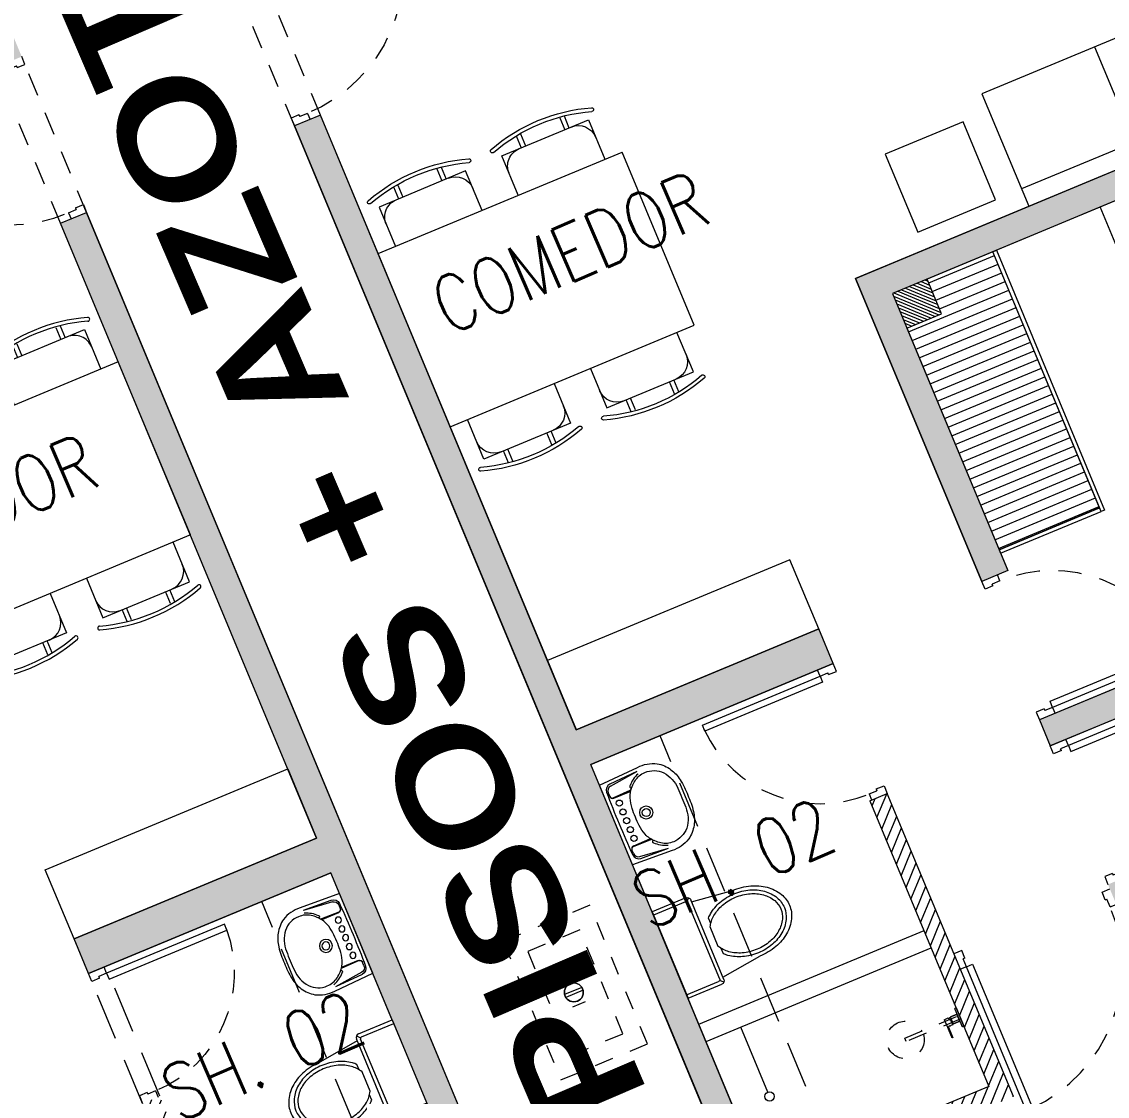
# Model space of a CAD drawing. Header units: millimetres. Extents: x 2471 to 2909, y 1327 to 1568.
# Drawn here: x 2652.45 to 2658.24, y 1439.58 to 1445.31 of the extents above; entities that cross this region are included whole.
import ezdxf
from ezdxf.xclip import XClip

# ---------------------------------------------------------------- set-up
doc = ezdxf.new("R2010")
doc.units = ezdxf.units.MM
doc.header["$XCLIPFRAME"] = 2
doc.set_wipeout_variables(frame=1)
for name, pattern in [('ACAD_ISO07W100', [3, 0, -3]), ('HIDDEN', [0.375, 0.25, -0.125]), ('HIDDEN2', [0.1875, 0.125, -0.0625])]:
    doc.linetypes.add(name, pattern=pattern)
doc.layers.get('0').update_dxf_attribs({"color": 251, "lineweight": 9})
for name, color, linetype, lineweight in [('A-EST HATCH', 251, 'Continuous', 13), ('A-EST PLACAS', 251, 'Continuous', 13), ('A-EST VIGAS', 251, 'HIDDEN2', 13), ('A-ESTRUCTURA-HATCH', 251, 'Continuous', 13), ('A-HATCH', 251, 'Continuous', 13), ('A-LINEAS', 251, 'Continuous', 13), ('A-MOBILIARIO', 251, 'Continuous', 13), ('A-MURO BAJO', 251, 'Continuous', 13), ('A-MUROS', 251, 'Continuous', 13), ('A-PROYECCIONES', 251, 'HIDDEN', 13), ('A-SANITARIOS', 251, 'Continuous', 13), ('A_30_DispositivosSanit', 251, 'Continuous', 13), ('A_50_TextoAmbiente', 251, 'Continuous', 13), ('A_50_TextoSubtitulos', 251, 'Continuous', 13), ('DLP_MOBILIARIO FIJO', 251, 'Continuous', 13), ('DLP_VERDE', 251, 'Continuous', 13)]:
    doc.layers.add(name, color=color, linetype=linetype, lineweight=lineweight)
doc.styles.add('R100-200', font='romans.shx', dxfattribs={"width": 0.8, "height": 0.3})
doc.styles.add('R140-200', font='ariblk.ttf', dxfattribs={"height": 0.5})

# ---------------------------------------------------------------- blocks, each defined once
blk = doc.blocks.new('EST P1')
at = {"layer": 'A-ESTRUCTURA-HATCH'}
h = blk.add_hatch(dxfattribs=at)
h.set_pattern_fill('ANSI31', color=256, scale=0.02)
h.set_pattern_definition([(45, (-226392.07709, -8188203.05961), (-0.04490128060535, 0.04490128060535), [])])
h.paths.add_polyline_path([(-3.61, 5.05), (-3.61, 4.85), (-44.785, 4.85), (-44.785, -0.15), (-46.99, -0.15), (-46.99, -11.15), (-3.61, -11.1501), (-3.61, -11.4001), (-47.24, -11.4001), (-47.24, 0.15), (-45.035, 0.15), (-45.035, 5.05)])
h.paths.add_polyline_path([(5.8757, 4.85), (5.8757, 5.05), (35.53, 5.05), (35.53, 4.85)])
h.paths.add_polyline_path([(47.915, 5.05), (35.58, 5.05), (35.58, 4.85), (47.915, 4.85)])
h.paths.add_polyline_path([(51.865, 4.85), (53.3757, 4.85), (53.3757, 5.05), (51.865, 5.05)])
edge = h.paths.add_edge_path()
edge.add_arc((63.3007, -0.15), 9.7, 360, 540)
edge.add_line((53.6007, -0.15), (53.8007, -0.15))
edge.add_arc((63.3007, -0.15), 9.5, 0.90471, 180, ccw=False)
edge.add_line((72.7995, 0), (70.3507, 0))
edge.add_line((70.3507, 0), (70.3507, -0.1499))
edge.add_line((70.3507, -0.1499), (73.0007, -0.15))
edge = h.paths.add_edge_path()
edge.add_arc((63.3007, -0.15), 3.3, 0.00085, 49.99468)
edge.add_line((65.4221, 2.3777), (65.4222, -0.15))
edge.add_line((65.4222, -0.15), (65.2722, -0.15))
edge.add_line((65.2722, -0.15), (65.2721, 2.4964))
edge.add_arc((63.3007, -0.15), 3.3, 53.31658, 179.99996)
edge.add_line((60.0007, -0.15), (59.8007, -0.15))
edge.add_arc((63.3007, -0.15), 3.5, 2.45736, 179.99993, ccw=False)
edge.add_line((66.7975, 0.0001), (69.4507, 0))
edge.add_line((69.4507, 0), (69.4507, -0.1499))
edge.add_line((69.4507, -0.1499), (66.6007, -0.1499))
h.paths.add_polyline_path([(-3.56, -11.15), (35.53, -11.15), (35.53, -11.4001), (-3.56, -11.4001)])
h.paths.add_polyline_path([(35.58, -11.1501), (71.88, -11.1501), (71.88, -11.4001), (35.58, -11.4)])
blk = doc.blocks.new('A$C47ad906b')
at = {"linetype": 'ACAD_ISO07W100'}
blk.add_blockref('EST P1', (27.0859, 53.6317), dxfattribs=at)
blk = doc.blocks.new('A$C9cc34060')
at = {"layer": 'A-EST HATCH'}
h = blk.add_hatch(color=256, dxfattribs=at)
h.dxf.hatch_style = 1
h.paths.add_polyline_path([(39.55, 0.0604), (39.55, 6.1254), (38.05, 6.1254), (38.05, 5.3754), (37.9, 5.3754), (37.9, 6.3253), (39.7, 6.3253), (39.7, 5.4503), (41.2, 5.4503), (41.2, 5.9504), (41.35, 5.9504), (41.35, 5.2503), (39.7, 5.2503), (39.7, 0.0604)])
h.paths.add_polyline_path([(18.45, 10.1253), (20.05, 10.1253), (20.05, 13.2253), (18.85, 13.2253), (18.85, 13.3753), (20.2, 13.3753), (20.2, 9.9753), (18.45, 9.9753)])
h.paths.add_polyline_path([(17.65, 13.3753), (17.5, 13.3753), (17.5, 9.9753), (17.65, 9.9753)])
h.paths.add_polyline_path([(12.15, 13.8503), (11.85, 13.8503), (11.85, 13.7003), (12, 13.7003), (12, 10.6253), (12.15, 10.6253)])
h.paths.add_polyline_path([(15.1, 13.2253), (15.1, 10.1253), (16.7, 10.1253), (16.7, 9.9753), (14.95, 9.9753), (14.95, 13.3753), (16.3, 13.3753), (16.3, 13.2253)])
h.paths.add_polyline_path([(5.85, 13.7003), (5.25, 13.7003), (5.25, 13.8504), (6, 13.8504), (6, 10.4504), (4.85, 10.4504), (4.85, 10.6004), (5.85, 10.6004)])
h.paths.add_polyline_path([(4.05, 13.8504), (4.05, 10.4504), (3.9, 10.4504), (3.9, 13.8504)])
h.paths.add_polyline_path([(3.1, 10.6004), (1.5, 10.6004), (1.5, 13.7003), (2.7, 13.7003), (2.7, 13.8504), (1.35, 13.8504), (1.35, 10.4504), (3.1, 10.4504)])
h.paths.add_polyline_path([(5.85, 0.1503), (5.25, 0.1503), (5.25, 0.0004), (6, 0.0004), (6, 3.4004), (4.85, 3.4004), (4.85, 3.2504), (5.85, 3.2504)])
h.paths.add_polyline_path([(4.05, 0.0004), (4.05, 3.4004), (3.9, 3.4004), (3.9, 0.0004)])
h.paths.add_polyline_path([(3.1, 3.2504), (1.5, 3.2504), (1.5, 0.1503), (2.7, 0.1503), (2.7, 0.0004), (1.35, 0.0004), (1.35, 3.4004), (3.1, 3.4004)])
h.paths.add_polyline_path([(8.7, 3.5003), (8.85, 3.5003), (8.85, 0.1504), (9, 0.1504), (9, 0.0004), (8.7, 0.0004)])
h.paths.add_polyline_path([(18.45, 3.7254), (20.05, 3.7254), (20.05, 0.6254), (18.85, 0.6254), (18.85, 0.4754), (20.2, 0.4754), (20.2, 3.8754), (18.45, 3.8754)])
h.paths.add_polyline_path([(17.65, 0.4754), (17.5, 0.4754), (17.5, 3.8754), (17.65, 3.8754)])
h.paths.add_polyline_path([(12.15, 0.0004), (11.85, 0.0004), (11.85, 0.1503), (12, 0.1503), (12, 3.2254), (12.15, 3.2254)])
h.paths.add_polyline_path([(15.1, 0.6254), (15.1, 3.7254), (16.7, 3.7254), (16.7, 3.8754), (14.95, 3.8754), (14.95, 0.4754), (16.3, 0.4754), (16.3, 0.6254)])
h.paths.add_polyline_path([(31.6, 10.1253), (30, 10.1253), (30, 13.2253), (31.2, 13.2253), (31.2, 13.3753), (29.85, 13.3753), (29.85, 9.9753), (31.6, 9.9753)])
h.paths.add_polyline_path([(32.4, 13.3753), (32.55, 13.3753), (32.55, 9.9753), (32.4, 9.9753)])
h.paths.add_polyline_path([(38.2, 13.8503), (38.2, 13.7003), (38.05, 13.7003), (38.05, 10.6253), (37.9, 10.6253), (37.9, 13.8503)])
h.paths.add_polyline_path([(34.95, 13.2253), (34.95, 10.1253), (33.35, 10.1253), (33.35, 9.9753), (35.1, 9.9753), (35.1, 13.3753), (33.75, 13.3753), (33.75, 13.2253)])
h.paths.add_polyline_path([(39.7, 8.6004), (41.35, 8.6004), (41.35, 7.9004), (41.2, 7.9004), (41.2, 8.4004), (39.7, 8.4004), (39.7, 7.5253), (37.9, 7.5253), (37.9, 8.4753), (38.05, 8.4753), (38.05, 7.7253), (39.55, 7.7253), (39.55, 13.7903), (39.7, 13.7903)])
h.paths.add_polyline_path([(44.2, 13.7003), (44.8, 13.7003), (44.8, 13.8504), (44.05, 13.8504), (44.05, 10.4504), (45.2, 10.4504), (45.2, 10.6004), (44.2, 10.6004)])
h.paths.add_polyline_path([(46, 13.8504), (46, 10.4504), (46.15, 10.4504), (46.15, 13.8504)])
h.paths.add_polyline_path([(46.95, 10.6004), (48.55, 10.6004), (48.55, 13.7003), (47.35, 13.7003), (47.35, 13.8504), (48.7, 13.8504), (48.7, 10.4504), (46.95, 10.4504)])
h.paths.add_polyline_path([(46, 0.0004), (46, 3.4004), (46.15, 3.4004), (46.15, 0.0004)])
h.paths.add_polyline_path([(46.95, 3.2504), (48.55, 3.2504), (48.55, 0.1503), (47.35, 0.1503), (47.35, 0.0004), (48.7, 0.0004), (48.7, 3.4004), (46.95, 3.4004)])
h.paths.add_polyline_path([(41.35, 3.5003), (41.2, 3.5003), (41.2, 0.1504), (41.05, 0.1504), (41.05, 0.0004), (41.35, 0.0004)])
h.paths.add_polyline_path([(31.6, 3.7254), (30, 3.7254), (30, 0.6254), (31.2, 0.6254), (31.2, 0.4754), (29.85, 0.4754), (29.85, 3.8754), (31.6, 3.8754)])
h.paths.add_polyline_path([(32.4, 0.4754), (32.55, 0.4754), (32.55, 3.8754), (32.4, 3.8754)])
h.paths.add_polyline_path([(37.9, 0.0004), (38.2, 0.0004), (38.2, 0.1504), (38.05, 0.1503), (38.05, 3.2254), (37.9, 3.2254)])
h.paths.add_polyline_path([(34.95, 0.6254), (34.95, 3.7254), (33.35, 3.7254), (33.35, 3.8754), (35.1, 3.8754), (35.1, 0.4754), (33.75, 0.4754), (33.75, 0.6254)])
h.paths.add_polyline_path([(10.35, 6.3253), (12.15, 6.3253), (12.15, 5.3754), (12, 5.3754), (12, 6.1254), (10.5, 6.1254), (10.5, 0.0604), (10.35, 0.0604), (10.35, 5.2503), (8.7, 5.2503), (8.7, 5.9504), (8.85, 5.9504), (8.85, 5.4503), (10.35, 5.4503)])
h.paths.add_polyline_path([(44.05, 0.0004), (44.05, 3.4004), (45.2, 3.4004), (45.2, 3.2504), (44.2, 3.2504), (44.2, 0.1503), (44.8, 0.1503), (44.8, 0.0004)])
h.paths.add_polyline_path([(46.9532, 8.3504), (47.1, 8.3504), (47.1, 9.5504), (44.95, 9.5504), (44.95, 9.4004), (45.4, 9.4004), (45.4, 7.8004), (45.6, 7.8004), (45.6, 9.4004), (46.95, 9.4004), (46.95, 8.3504)], flags=17)
h.paths.add_polyline_path([(46.9532, 5.5004), (47.1, 5.5004), (47.1, 4.3004), (44.95, 4.3004), (44.95, 4.4504), (45.4, 4.4504), (45.4, 6.0504), (45.6, 6.0504), (45.6, 4.4504), (46.95, 4.4504), (46.95, 5.5004)], flags=17)
h.paths.add_polyline_path([(41.1999, 7.0004), (44.05, 7.0004), (44.05, 9.5504), (44.2, 9.5504), (44.2, 7.0003), (46.95, 7.0004), (46.95, 7.6003), (47.1, 7.6003), (47.1, 7.0004), (49.85, 7.0004), (49.85, 11.0504), (50.05, 11.0504), (50.05, 2.8003), (49.85, 2.8003), (49.85, 6.8504), (47.1, 6.8504), (47.1, 6.2504), (46.95, 6.2504), (46.95, 6.8504), (44.2, 6.8504), (44.2, 4.3004), (44.05, 4.3004), (44.05, 6.8504), (41.1999, 6.8504)])
h.paths.add_polyline_path([(26, 1.0254), (23.35, 1.0254), (23.35, 3.6754), (25.7, 3.6754), (25.7, 4.2254), (26, 4.2254), (26, 4.3754), (25.55, 4.3754), (25.55, 3.8254), (23.35, 3.8254), (23.35, 6.1753), (24.55, 6.1753), (24.55, 6.3254), (23.2, 6.3254), (23.2, 0.8754), (26, 0.8754)])
h.paths.add_polyline_path([(41.35, 13.8504), (41.35, 10.3504), (41.2, 10.3504), (41.2, 13.7003), (41.05, 13.7003), (41.05, 13.8503)])
h.paths.add_polyline_path([(10.35, 13.7903), (10.35, 8.6004), (8.7, 8.6004), (8.7, 7.9003), (8.85, 7.9003), (8.85, 8.4004), (10.35, 8.4004), (10.35, 7.5253), (12.15, 7.5253), (12.15, 8.4753), (12, 8.4753), (12, 7.7253), (10.5, 7.7253), (10.5, 13.7903)])
h.paths.add_polyline_path([(2.95, 7.0003), (0.15, 7.0004), (0.15, 11.0504), (0, 11.0504), (0, 2.8004), (0.15, 2.8004), (0.15, 6.8504), (2.95, 6.8504), (2.95, 6.2504), (3.1, 6.2504), (3.1, 6.8504), (5.85, 6.8504), (5.85, 4.3004), (6, 4.3004), (6, 6.8504), (8.8501, 6.8504), (8.8501, 7.0003), (6, 7.0003), (6, 9.5503), (5.85, 9.5503), (5.85, 7.0003), (3.1, 7.0003), (3.1, 7.6004), (2.95, 7.6004)])
h.paths.add_polyline_path([(8.7, 13.8503), (9, 13.8503), (9, 13.7003), (8.85, 13.7003), (8.85, 10.3504), (8.7, 10.3504)])
h.paths.add_polyline_path([(3.0968, 8.3504), (2.95, 8.3504), (2.95, 9.5503), (5.1, 9.5503), (5.1, 9.4003), (4.65, 9.4003), (4.65, 7.8003), (4.45, 7.8003), (4.45, 9.4003), (3.1, 9.4003), (3.1, 8.3504)], flags=17)
h.paths.add_polyline_path([(3.0968, 5.5004), (2.95, 5.5004), (2.95, 4.3004), (5.1, 4.3004), (5.1, 4.4504), (4.65, 4.4503), (4.65, 6.0503), (4.45, 6.0503), (4.45, 4.4503), (3.1, 4.4504), (3.1, 5.5004)], flags=17)
h.paths.add_polyline_path([(23.35, 7.5254), (23.2, 7.5254), (23.2, 11.2253), (23.35, 11.2253)])
h.paths.add_polyline_path([(29, 4.7754), (29, 4.9254), (27.2, 4.9254), (27.2, 6.1753), (29.75, 6.1753), (29.75, 4.7754), (29.9, 4.7754), (29.9, 6.1753), (33.25, 6.1753), (33.25, 4.7754), (33.45, 4.7754), (33.45, 6.1753), (37, 6.1753), (37, 6.3253), (27, 6.3254), (27, 4.7754)])
h.paths.add_polyline_path([(27, 4.7504), (27, 0.4754), (27.85, 0.4754), (27.85, 0.6254), (27.15, 0.6254), (27.15, 4.7504)])
h.paths.add_polyline_path([(21.05, 4.7754), (21.05, 4.9254), (22.85, 4.9254), (22.85, 6.1754), (20.3, 6.1753), (20.3, 4.7754), (20.15, 4.7754), (20.15, 6.1753), (16.8, 6.1753), (16.8, 4.7754), (16.6, 4.7754), (16.6, 6.1753), (13.05, 6.1753), (13.05, 6.3253), (23.05, 6.3253), (23.05, 4.7754)])
h.paths.add_polyline_path([(23.05, 4.7504), (23.05, 0.4754), (22.2, 0.4754), (22.2, 0.6254), (22.9, 0.6254), (22.9, 4.7504)])
h.paths.add_polyline_path([(22.875, 8.9253), (22.45, 8.9253), (22.45, 7.5254), (13.05, 7.5253), (13.05, 7.6753), (16.6, 7.6753), (16.6, 9.0753), (16.8, 9.0753), (16.8, 7.6753), (19.7, 7.6753), (19.7, 9.0753), (19.85, 9.0753), (19.85, 7.6753), (22.25, 7.6753), (22.25, 8.9253), (20.6, 8.9253), (20.6, 9.0753), (22.875, 9.0753)])
h.paths.add_polyline_path([(22.9, 13.2253), (22.2, 13.2253), (22.2, 13.3753), (23.05, 13.3753), (23.05, 7.5254), (22.9, 7.5254)])
h.paths.add_polyline_path([(27.15, 7.5254), (25.15, 7.5254), (25.15, 7.6754), (27, 7.6754), (27, 11.0754), (25.15, 11.0754), (25.15, 11.2253), (27, 11.2253), (27, 13.3753), (27.85, 13.3753), (27.85, 13.2253), (27.15, 13.2253)])
h.paths.add_polyline_path([(27.175, 9.0753), (29.45, 9.0753), (29.45, 8.9253), (27.8, 8.9254), (27.8, 7.6753), (30.2, 7.6753), (30.2, 9.0753), (30.35, 9.0753), (30.35, 7.6753), (33.25, 7.6753), (33.25, 9.0753), (33.45, 9.0753), (33.45, 7.6753), (37, 7.6753), (37, 7.5253), (27.6, 7.5254), (27.6, 8.9254), (27.175, 8.9254)])
at = {"layer": 'A-EST PLACAS'}
for points in [[(27.175, 9.0753), (29.45, 9.0753), (29.45, 8.9253), (27.8, 8.9254), (27.8, 7.6753), (30.2, 7.6753), (30.2, 9.0753), (30.35, 9.0753), (30.35, 7.6753), (33.25, 7.6753), (33.25, 9.0753), (33.45, 9.0753), (33.45, 7.6753), (37, 7.6753), (37, 7.5253), (27.6, 7.5254), (27.6, 8.9254), (27.175, 8.9254)], [(29, 4.7754), (29, 4.9254), (27.2, 4.9254), (27.2, 6.1753), (29.75, 6.1753), (29.75, 4.7754), (29.9, 4.7754), (29.9, 6.1753), (33.25, 6.1753), (33.25, 4.7754), (33.45, 4.7754), (33.45, 6.1753), (37, 6.1753), (37, 6.3253), (27, 6.3254), (27, 4.7754)], [(32.4, 0.4754), (32.55, 0.4754), (32.55, 3.8754), (32.4, 3.8754)], [(34.95, 0.6254), (34.95, 3.7254), (33.35, 3.7254), (33.35, 3.8754), (35.1, 3.8754), (35.1, 0.4754), (33.75, 0.4754), (33.75, 0.6254)]]:
    blk.add_lwpolyline(points, close=True, dxfattribs=at)
at = {"layer": 'A-EST VIGAS'}
for p, q in [((37, 7.6753), (37.9, 7.6753)), ((37, 7.5253), (37.9, 7.5253)), ((37, 6.3253), (37.9, 6.3253)), ((37, 6.1753), (37.9, 6.1753))]:
    blk.add_line(p, q, dxfattribs=at)
blk = doc.blocks.new('SIFON JET_PLANTA')
blk.add_wipeout([(0, -0.25), (-0.195, -0.25), (-0.1995, -0.2495), (-0.2029, -0.2484), (-0.2029, -0.2484), (-0.2067, -0.2462), (-0.2067, -0.2462), (-0.209, -0.244), (-0.209, -0.244), (-0.2091, -0.2441), (-0.2108, -0.2423), (-0.2108, -0.2423), (-0.2108, -0.2423), (-0.2126, -0.2395), (-0.2126, -0.2395), (-0.2138, -0.2369), (-0.2138, -0.2369), (-0.2147, -0.2335), (-0.215, -0.23), (-0.215, -0.227), (-0.215, -0.2181), (-0.44, -0.19), (-0.4428, -0.19), (-0.4467, -0.1899), (-0.449, -0.1899), (-0.4518, -0.1898), (-0.455, -0.1897), (-0.4568, -0.1896), (-0.4592, -0.1894), (-0.4619, -0.1893), (-0.4639, -0.1891), (-0.4651, -0.189), (-0.4651, -0.189), (-0.4695, -0.1887), (-0.4735, -0.1883), (-0.4761, -0.188), (-0.4785, -0.1877), (-0.4812, -0.1874), (-0.4824, -0.1872), (-0.4862, -0.1867), (-0.4884, -0.1864), (-0.4916, -0.1859), (-0.4936, -0.1856), (-0.495, -0.1854), (-0.4974, -0.1849), (-0.4974, -0.1849), (-0.5022, -0.184), (-0.5066, -0.1832), (-0.5094, -0.1826), (-0.5118, -0.1821), (-0.5151, -0.1813), (-0.5177, -0.1807), (-0.5217, -0.1796), (-0.5238, -0.1791), (-0.5267, -0.1783), (-0.5267, -0.1783), (-0.5296, -0.1775), (-0.5321, -0.1768), (-0.5352, -0.1759), (-0.5385, -0.1749), (-0.5385, -0.1749), (-0.5412, -0.174), (-0.5428, -0.1735), (-0.5449, -0.1728), (-0.5465, -0.1722), (-0.5491, -0.1713), (-0.551, -0.1706), (-0.5543, -0.1693), (-0.5568, -0.1683), (-0.5598, -0.1671), (-0.5614, -0.1664), (-0.5644, -0.1652), (-0.5659, -0.1645), (-0.5675, -0.1637), (-0.5702, -0.1625), (-0.5738, -0.1608), (-0.5759, -0.1598), (-0.5781, -0.1587), (-0.5833, -0.1559), (-0.5871, -0.1538), (-0.5896, -0.1524), (-0.5918, -0.1511), (-0.5936, -0.15), (-0.595, -0.1492), (-0.5964, -0.1483), (-0.5987, -0.1469), (-0.6004, -0.1458), (-0.602, -0.1448), (-0.6039, -0.1435), (-0.6058, -0.1422), (-0.607, -0.1415), (-0.6086, -0.1403), (-0.612, -0.1379), (-0.6142, -0.1363), (-0.6153, -0.1355), (-0.6168, -0.1344), (-0.6179, -0.1335), (-0.6193, -0.1324), (-0.6204, -0.1315), (-0.6215, -0.1307), (-0.6223, -0.13), (-0.6235, -0.1291), (-0.6245, -0.1281), (-0.6245, -0.1281), (-0.6262, -0.1268), (-0.6276, -0.1255), (-0.6288, -0.1244), (-0.6305, -0.123), (-0.6318, -0.1217), (-0.6318, -0.1217), (-0.6335, -0.1201), (-0.6347, -0.119), (-0.6347, -0.119), (-0.6379, -0.1158), (-0.64, -0.1137), (-0.6458, -0.1074), (-0.6494, -0.1032), (-0.6554, -0.0958), (-0.6599, -0.0897), (-0.6623, -0.0862), (-0.6646, -0.0826), (-0.6679, -0.0774), (-0.6706, -0.0727), (-0.6722, -0.0699), (-0.6751, -0.0642), (-0.677, -0.0602), (-0.6779, -0.0581), (-0.6792, -0.0551), (-0.6803, -0.0522), (-0.6814, -0.0492), (-0.6827, -0.0457), (-0.6838, -0.0419), (-0.6855, -0.0361), (-0.6864, -0.0321), (-0.687, -0.0296), (-0.6876, -0.0264), (-0.6881, -0.0232), (-0.6891, -0.0164), (-0.6896, -0.0111), (-0.6899, -0.0065), (-0.69, 0), (-0.6899, 0.0044), (-0.6897, 0.0096), (-0.6893, 0.014), (-0.6887, 0.0194), (-0.6881, 0.0236), (-0.6881, 0.0236), (-0.6872, 0.0284), (-0.6867, 0.031), (-0.6855, 0.0361), (-0.6855, 0.0361), (-0.6838, 0.0421), (-0.6838, 0.0421), (-0.6819, 0.048), (-0.6804, 0.0521), (-0.6793, 0.0547), (-0.6779, 0.0582), (-0.6745, 0.0655), (-0.6745, 0.0655), (-0.6722, 0.0699), (-0.6705, 0.0728), (-0.669, 0.0755), (-0.6672, 0.0785), (-0.665, 0.082), (-0.6634, 0.0845), (-0.6611, 0.088), (-0.657, 0.0936), (-0.657, 0.0936), (-0.6534, 0.0984), (-0.6534, 0.0984), (-0.6503, 0.1023), (-0.6453, 0.108), (-0.6386, 0.1152), (-0.6326, 0.121), (-0.6299, 0.1235), (-0.6251, 0.1276), (-0.6206, 0.1314), (-0.6168, 0.1344), (-0.6106, 0.1389), (-0.6061, 0.142), (-0.6, 0.1461), (-0.5963, 0.1484), (-0.5908, 0.1517), (-0.5862, 0.1543), (-0.5794, 0.158), (-0.5693, 0.1629), (-0.5517, 0.1703), (-0.5465, 0.1722), (-0.5385, 0.1749), (-0.5346, 0.176), (-0.5265, 0.1784), (-0.5216, 0.1797), (-0.5148, 0.1813), (-0.5079, 0.1829), (-0.5016, 0.1842), (-0.4865, 0.1867), (-0.4763, 0.188), (-0.4726, 0.1884), (-0.4636, 0.1892), (-0.4549, 0.1897), (-0.449, 0.1899), (-0.44, 0.19), (-0.4322, 0.191), (-0.215, 0.2181), (-0.215, 0.2234), (-0.215, 0.2278), (-0.2149, 0.2323), (-0.2142, 0.2356), (-0.2129, 0.239), (-0.211, 0.2419), (-0.2091, 0.2441), (-0.2077, 0.2455), (-0.2055, 0.247), (-0.2007, 0.2492), (-0.195, 0.25), (-0.195, 0.25), (-0.1605, 0.25), (-0.0975, 0.25), (-0.0323, 0.25), (0, 0.25)])
for p, q in [((-0.2091, 0.2441), (-0.1921, 0.2271)), ((-0.195, 0.25), (0, 0.25)), ((0, 0.25), (0, -0.25)), ((-0.215, 0.2181), (-0.44, 0.19)), ((-0.215, -0.23), (-0.215, 0.23)), ((-0.195, -0.22), (-0.195, 0.22)), ((-0.185, 0.23), (0, 0.23)), ((-0.265, 0.0718), (-0.265, 0.1028)), ((-0.255, -0.0562), (-0.255, 0.0562)), ((-0.265, -0.1028), (-0.265, -0.0718)), ((-0.215, -0.2181), (-0.44, -0.19)), ((-0.2091, -0.2441), (-0.1921, -0.2271)), ((0, -0.23), (-0.185, -0.23)), ((0, -0.25), (-0.195, -0.25))]:
    blk.add_line(p, q)
for points in [[(-0.44, 0.19, 0.076393), (-0.5385, 0.1749, 0.086437), (-0.6168, 0.1344, 0.105872), (-0.6722, 0.0699, 0.125404), (-0.69, 0, 0.125404), (-0.6722, -0.0699, 0.105872), (-0.6168, -0.1344, 0.086437), (-0.5385, -0.1749, 0.076393), (-0.44, -0.19, 0.076393)], [(-0.265, 0.1028, 0.0362), (-0.2844, 0.1202, 0.08725), (-0.3535, 0.1565, 0.077598), (-0.44, 0.17, 0.077598), (-0.5265, 0.1565, 0.08725), (-0.5956, 0.1202, 0.105601), (-0.6443, 0.0627, 0.12364), (-0.66, 0, 0.12364), (-0.6443, -0.0627, 0.105601), (-0.5956, -0.1202, 0.08725), (-0.5265, -0.1565, 0.077598), (-0.44, -0.17, 0.077598)], [(-0.255, 0.0562, 0.100268), (-0.2967, 0.1044, 0.08725), (-0.3596, 0.1374, 0.077598), (-0.44, 0.15, 0.077598), (-0.5204, 0.1374, 0.08725), (-0.5833, 0.1044, 0.105601), (-0.6266, 0.0532, 0.12364), (-0.64, 0, 0.12364), (-0.6266, -0.0532, 0.105601), (-0.5833, -0.1044, 0.08725), (-0.5204, -0.1374, 0.077598), (-0.44, -0.15, 0.077598)], [(-0.44, -0.15, 0.077598), (-0.3596, -0.1374, 0.08725), (-0.2967, -0.1044, 0.100268), (-0.255, -0.0562, 0.12364)], [(-0.44, -0.17, 0.077598), (-0.3535, -0.1565, 0.08725), (-0.2844, -0.1202, 0.0362), (-0.265, -0.1028, 0.12364)]]:
    blk.add_lwpolyline(points, format="xyb")
for centre, radius, start, end in [((-0.195, 0.23), 0.02, 90, 180), ((-0.185, 0.22), 0.01, 90, 180), ((-0.195, -0.23), 0.02, 180, 270), ((-0.185, -0.22), 0.01, 180, 270)]:
    blk.add_arc(centre, radius, start, end)
blk = doc.blocks.new('BOWL-ITALGRIF_VARADERO_01')
for p, q in [((-0.2032, -0.1971), (-0.2208, -0.038)), ((0.2032, -0.1971), (0.2208, -0.038)), ((-0.1404, -0.2077), (-0.1424, -0.1083)), ((-0.1375, -0.205), (-0.1375, -0.1117)), ((0.1375, -0.205), (0.1375, -0.1117)), ((0.1404, -0.2077), (0.1424, -0.1083)), ((-0.1753, -0.222), (-0.1544, -0.222)), ((0.1753, -0.222), (0.1544, -0.222))]:
    blk.add_line(p, q)
for points in [[(-0.0917, 0.1589, -0.02989), (-0.0456, 0.1646, -0.007822), (0.0456, 0.1646, -0.02989), (0.0918, 0.1589, -0.091737), (0.1601, 0.1343, -0.112496), (0.2175, 0.0792, -0.147885), (0.2402, -0.0257), (0.23, -0.25), (-0.23, -0.25), (-0.2402, -0.0257, -0.147885), (-0.2175, 0.0792, -0.112496), (-0.1601, 0.1343, -0.091737)], [(-0.0496, -0.1363, -0.062677), (-0.1048, -0.1249, -0.110639), (-0.1576, -0.091, -0.120976), (-0.195, -0.0344, -0.061198), (-0.2, 0, -0.21707), (-0.1593, 0.092, -0.174983), (-0.0545, 0.1298, -0.010618), (0, 0.131, -0.010618), (0.0545, 0.1298, -0.174983), (0.1593, 0.092, -0.21707), (0.2, 0, -0.061198), (0.195, -0.0344, -0.120976), (0.1576, -0.091, -0.110639), (0.1048, -0.1249, -0.062677), (0.0496, -0.1363, -0.017583), (0, -0.138, -0.017583)]]:
    blk.add_lwpolyline(points, format="xyb", close=True)
for points in [[(-0.2216, -0.0381), (-0.2145, -0.1954, 0.390823), (-0.1807, -0.2288, 0.017524), (0.1807, -0.2288, 0.390823), (0.2145, -0.1954), (0.2216, -0.0381)], [(-0.2072, -0.035, 0.005), (-0.2064, -0.038, 0.121292), (-0.166, -0.0996, 0.007977), (-0.1624, -0.1031)], [(0.2072, -0.035, -0.005), (0.2064, -0.038, -0.121292), (0.166, -0.0996, -0.007977), (0.1624, -0.1031)]]:
    blk.add_lwpolyline(points, format="xyb")
for centre, radius in [((0, -0.075), 0.035), ((0, -0.075), 0.0215), ((-0.1015, -0.1885), 0.0165), ((-0.051, -0.1885), 0.0165), ((0, -0.1885), 0.0165), ((0.051, -0.1885), 0.0165), ((0.1015, -0.1885), 0.0165)]:
    blk.add_circle(centre, radius)
for centre, radius, start, end in [((-0.1583, -0.0987), 0.006, 226.64309, 46.64309), ((-0.1404, -0.1083), 0.002, 54.36186, 181.13739), ((-0.1355, -0.1117), 0.002, 56.71088, 180), ((0.1355, -0.1117), 0.002, 0, 123.28912), ((0.1404, -0.1083), 0.002, 358.86261, 125.63814), ((0.1583, -0.0987), 0.006, 133.35691, 313.35691), ((0.1048, -0.1249), 9.094947017729287e-16, 0, 217.6714), ((-0.1753, -0.194), 0.028, 186.31112, 270), ((-0.1545, -0.205), 0.017, 270, 0), ((-0.1544, -0.208), 0.014, 270, 1.13739), ((0.1545, -0.205), 0.017, 180, 270), ((0.1544, -0.208), 0.014, 178.86261, 270), ((0.1753, -0.194), 0.028, 270, 353.68888)]:
    blk.add_arc(centre, radius, start, end)
blk = doc.blocks.new('A$C72FD42DB')
for p, q in [((0.3255, 1.41), (1.3255, 1.41)), ((0.3255, 0), (0.3255, 1.41)), ((1.3255, 0), (1.3255, 1.41)), ((0.0573, 1.3564), (0.0573, 1.3564)), ((1.5937, 1.3564), (1.5937, 1.3564)), ((0.0977, 0.8097), (0.0977, 1.3097)), ((0.0977, 1.3097), (0.3255, 1.3097)), ((1.5532, 1.3097), (1.3255, 1.3097)), ((1.5532, 0.8097), (1.5532, 1.3097)), ((0.0286, 1.1974), (0.0977, 1.1974)), ((0.0286, 1.1724), (0.0977, 1.1724)), ((1.6224, 1.1974), (1.5532, 1.1974)), ((1.6224, 1.1724), (1.5532, 1.1724)), ((0.0286, 0.947), (0.0977, 0.947)), ((1.6224, 0.947), (1.5532, 0.947)), ((0.0286, 0.922), (0.0977, 0.922)), ((1.6224, 0.922), (1.5532, 0.922)), ((0.0573, 0.7629), (0.0573, 0.7629)), ((0.3255, 0.8097), (0.0977, 0.8097)), ((1.3255, 0.8097), (1.5532, 0.8097)), ((1.5937, 0.7629), (1.5937, 0.7629)), ((0.0573, 0.6471), (0.0573, 0.6471)), ((1.5937, 0.6471), (1.5937, 0.6471)), ((0.0977, 0.6003), (0.0977, 0.1003)), ((0.3255, 0.6003), (0.0977, 0.6003)), ((1.3255, 0.6003), (1.5532, 0.6003)), ((1.5532, 0.6003), (1.5532, 0.1003)), ((0.0286, 0.488), (0.0977, 0.488)), ((0.0286, 0.463), (0.0977, 0.463)), ((1.6224, 0.488), (1.5532, 0.488)), ((1.6224, 0.463), (1.5532, 0.463)), ((0.0286, 0.2376), (0.0977, 0.2376)), ((1.6224, 0.2376), (1.5532, 0.2376)), ((0.0286, 0.2126), (0.0977, 0.2126)), ((1.6224, 0.2126), (1.5532, 0.2126)), ((0.0977, 0.1003), (0.3255, 0.1003)), ((1.5532, 0.1003), (1.3255, 0.1003)), ((0.0573, 0.0536), (0.0573, 0.0536)), ((1.5937, 0.0536), (1.5937, 0.0536)), ((0.3255, 0), (1.3255, 0))]:
    blk.add_line(p, q)
for centre, radius, start, end in [((0.9298, 1.0597), 0.9317, 161.83805, 198.16195), ((0.9298, 1.0597), 0.9117, 161.83805, 198.16195), ((0.054, 1.347), 0.01, 71.2164, 161.83805), ((0.054, 1.347), 0.01, 341.83805, 71.2164), ((1.5969, 1.347), 0.01, 108.7836, 198.16195), ((0.7212, 1.0597), 0.9117, 341.83805, 18.16195), ((1.5969, 1.347), 0.01, 18.16195, 108.7836), ((0.7212, 1.0597), 0.9317, 341.83805, 18.16195), ((0.1977, 1.2097), 0.1, 90, 180), ((1.4532, 1.2097), 0.1, 0, 90), ((0.1977, 0.9097), 0.1, 180, 270), ((1.4532, 0.9097), 0.1, 270, 0), ((0.054, 0.7724), 0.01, 198.16195, 288.7836), ((0.054, 0.7724), 0.01, 288.7836, 18.16195), ((1.5969, 0.7724), 0.01, 161.83805, 251.2164), ((1.5969, 0.7724), 0.01, 251.2164, 341.83805), ((0.9298, 0.3503), 0.9317, 161.83805, 198.16195), ((0.054, 0.6376), 0.01, 71.2164, 161.83805), ((0.054, 0.6376), 0.01, 341.83805, 71.2164), ((1.5969, 0.6376), 0.01, 108.7836, 198.16195), ((1.5969, 0.6376), 0.01, 18.16195, 108.7836), ((0.7212, 0.3503), 0.9317, 341.83805, 18.16195), ((0.9298, 0.3503), 0.9117, 161.83805, 198.16195), ((0.1977, 0.5003), 0.1, 90, 180), ((1.4532, 0.5003), 0.1, 0, 90), ((0.7212, 0.3503), 0.9117, 341.83805, 18.16195), ((0.1977, 0.2003), 0.1, 180, 270), ((1.4532, 0.2003), 0.1, 270, 0), ((0.054, 0.063), 0.01, 198.16195, 288.7836), ((0.054, 0.063), 0.01, 288.7836, 18.16195), ((1.5969, 0.063), 0.01, 161.83805, 251.2164), ((1.5969, 0.063), 0.01, 251.2164, 341.83805)]:
    blk.add_arc(centre, radius, start, end)
blk = doc.blocks.new('*U828')
for p, q in [((0.01, 0.705), (0.01, 0.75)), ((0.055, 0.705), (0.01, 0.705)), ((0.1, 0.715), (0.055, 0.715)), ((0.055, 0.705), (0.055, 0.715)), ((0.1, 0.715), (0.1, 0.75)), ((0.055, 0.045), (0.01, 0.045)), ((0.01, 0.045), (0.01, 0)), ((0.055, 0.045), (0.055, 0.035)), ((0.1, 0.035), (0.055, 0.035)), ((0.1, 0.035), (0.1, 0))]:
    blk.add_line(p, q)
blk.add_lwpolyline([(0.78, 0.07), (0.78, 0.035), (0.1, 0.035), (0.1, 0.07)], close=True)
at = {"color": 7, "linetype": 'HIDDEN2'}
blk.add_arc((0.0996, 0.0341), 0.6809, 2.23015, 89.96723, dxfattribs=at)
blk = doc.blocks.new('*U843')
for p, q in [((0.01, 0.855), (0.01, 0.9)), ((0.1, 0.865), (0.1, 0.9)), ((0.055, 0.855), (0.01, 0.855)), ((0.1, 0.865), (0.055, 0.865)), ((0.055, 0.855), (0.055, 0.865)), ((0.055, 0.045), (0.01, 0.045)), ((0.01, 0.045), (0.01, 0)), ((0.055, 0.045), (0.055, 0.035)), ((0.1, 0.035), (0.055, 0.035)), ((0.1, 0.035), (0.1, 0))]:
    blk.add_line(p, q)
blk.add_lwpolyline([(0.93, 0.07), (0.93, 0.035), (0.1, 0.035), (0.1, 0.07)], close=True)
at = {"color": 7, "linetype": 'HIDDEN2'}
blk.add_arc((0.0995, 0.0339), 0.8311, 2.23015, 89.96723, dxfattribs=at)
blk = doc.blocks.new('ducha marsano')
at = {"linetype": 'HIDDEN2', "ltscale": 0.5, "extrusion": (-4.9425e-10, -7.91123e-10, -1)}
for p, q in [((-0.01, 0), (0.01, 0)), ((0.01, 0), (0.01, -0.3155)), ((-0.01, -0.3155), (-0.01, 0)), ((0.0225, -0.0515), (-0.0001, -0.0515)), ((0.0225, -0.0515), (0.0225, -0.0627)), ((-0.0205, -0.08), (-0.0205, -0.0601)), ((0.021, -0.0815), (-0.019, -0.0815)), ((-0.0155, -0.058), (-0.0157, -0.058)), ((0.025, -0.0815), (0.021, -0.0815)), ((0.0225, -0.0682), (0.0225, -0.077)), ((0.0225, -0.077), (0.025, -0.077)), ((0.025, -0.077), (0.0771, -0.077)), ((0.0771, -0.0815), (0.025, -0.0815)), ((0.0771, -0.077), (0.0816, -0.077)), ((0.0816, -0.0815), (0.0771, -0.0815)), ((0.0816, -0.077), (0.082, -0.077)), ((0.082, -0.0815), (0.0816, -0.0815)), ((0.082, -0.077), (0.084, -0.077)), ((0.084, -0.0815), (0.082, -0.0815)), ((0.0855, -0.0785), (0.0855, -0.08)), ((0.01, -0.3155), (-0.01, -0.3155))]:
    blk.add_line(p, q, dxfattribs=at)
for centre, radius, start, end in [((-0.0004, -0.0462), 0.02, 323.95812, 354.92979), ((0.0004, -0.0462), 0.02, 185.07021, 195.2705), ((0.019, -0.08), 0.0015, 270, 360), ((-0.084, -0.0785), 0.0015, 90, 180), ((-0.084, -0.08), 0.0015, 180, 270), ((0, -0.3155), 0.1, 95.73917, 84.26083)]:
    blk.add_arc(centre, radius, start, end, dxfattribs=at)
at = {"linetype": 'HIDDEN2', "ltscale": 0.5, "extrusion": (-4.94252e-10, -7.91124e-10, -1)}
blk.add_ellipse((0, -0.0515), major_axis=(-0.0225, -0.0095), ratio=0.001448, start_param=0.425436, end_param=1.567366, dxfattribs=at)
at = {"linetype": 'HIDDEN2', "ltscale": 0.5}
for points, degree in [([(-0.0305, 0), (0, 0), (0.0305, 0)], 2), ([(0.0305, 0), (0.0415, 0), (0.0525, 0)], 2), ([(0.0525, 0), (0.0525, -0.0038), (0.0525, -0.0075)], 2), ([(-0.0525, 0), (-0.0525, -0.0038), (-0.0525, -0.0075)], 2), ([(-0.0525, 0), (-0.0415, 0), (-0.0305, 0)], 2), ([(-0.0525, -0.0075), (-0.0525, -0.0075), (-0.0525, -0.0075)], 2), ([(0.0305, -0.008), (0, -0.008), (-0.0305, -0.008)], 2), ([(-0.0215, -0.008), (-0.0215, -0.0093), (-0.0215, -0.0105)], 2), ([(-0.021, -0.011), (-0.007, -0.011), (0.007, -0.011), (0.021, -0.011)], 3), ([(-0.02, -0.011), (-0.02, -0.0294), (-0.02, -0.0477)], 2), ([(-0.0197, -0.048), (0, -0.048), (0.0197, -0.048)], 2), ([(0.02, -0.011), (0.02, -0.0294), (0.02, -0.0477)], 2), ([(0.0215, -0.008), (0.0215, -0.0093), (0.0215, -0.0105)], 2)]:
    blk.add_open_spline(points, degree=degree, dxfattribs=at)
for points, weights in [([(-0.0525, -0.0075), (-0.0525, -0.0075), (-0.0525, -0.0075)], [1, 0.990847086912, 0.982266230892]), ([(-0.052, -0.008), (-0.0525, -0.008), (-0.0525, -0.0075)], [1, 0.707106781193, 1]), ([(-0.0215, -0.0105), (-0.0215, -0.011), (-0.021, -0.011)], [1, 0.70710678154, 1]), ([(-0.02, -0.0477), (-0.02, -0.048), (-0.0197, -0.048)], [1, 0.707106780138, 1]), ([(0.02, -0.0477), (0.02, -0.048), (0.0197, -0.048)], [1, 0.707106779703, 1]), ([(0.0211, -0.011), (0.0211, -0.011), (0.021, -0.011)], [1, 0.992411795776, 1]), ([(0.052, -0.008), (0.0521, -0.008), (0.0521, -0.008)], [1, 0.992411795771, 1])]:
    blk.add_rational_spline(points, weights, degree=2, dxfattribs=at)
for points, knots in [([(-0.0305, -0.008), (-0.0332, -0.008), (-0.0374, -0.008), (-0.0424, -0.008), (-0.0458, -0.008), (-0.0486, -0.008), (-0.0512, -0.008), (-0.052, -0.008), (-0.052, -0.008)], [0, 0, 0, 0, 8.104572, 12.495263, 16.885954, 21.276645, 25.667336, 33.771908, 33.771908, 33.771908, 33.771908]), ([(0.052, -0.008), (0.052, -0.008), (0.0512, -0.008), (0.0486, -0.008), (0.0458, -0.008), (0.0424, -0.008), (0.0374, -0.008), (0.0332, -0.008), (0.0305, -0.008)], [0, 0, 0, 0, 8.104572, 12.495263, 16.885954, 21.276645, 25.667336, 33.771908, 33.771908, 33.771908, 33.771908]), ([(0.0225, -0.0682), (0.0225, -0.0682), (0.0225, -0.0682), (0.0225, -0.0679), (0.0224, -0.0677), (0.0224, -0.0672), (0.0224, -0.0669), (0.0223, -0.0662), (0.0223, -0.0658), (0.0223, -0.0652), (0.0223, -0.0648), (0.0224, -0.0641), (0.0224, -0.0638), (0.0224, -0.0633), (0.0225, -0.0631), (0.0225, -0.0628), (0.0225, -0.0627), (0.0225, -0.0627)], [0.4148436, 0.4148436, 0.4148436, 0.4148436, 0.5185541, 0.5185541, 0.6222645, 0.6222645, 0.7259759, 0.7259759, 0.8296873, 0.8296873, 0.9333987, 0.9333987, 1.03711, 1.03711, 1.1408205, 1.1408205, 1.2445309, 1.2445309, 1.2445309, 1.2445309])]:
    blk.add_open_spline(points, degree=3, knots=knots, dxfattribs=at)
for points, weights, degree, knots in [([(0.0211, -0.011), (0.0211, -0.011), (0.0211, -0.011), (0.0211, -0.011), (0.0214, -0.0109), (0.0215, -0.0107), (0.0215, -0.0105)], [0.918641037743, 0.918640949346, 0.918640860949, 0.918640772552, 0.789223156395, 0.789223156395, 0.918640772552], 3, [0.1238988, 0.1238988, 0.1238988, 0.1238988, 0.1238993, 0.1238993, 0.1238993, 0.78603, 0.78603, 0.78603, 0.78603]), ([(0.0521, -0.008), (0.0521, -0.008), (0.0521, -0.008), (0.0525, -0.0079), (0.0525, -0.0075)], [0.918641037749, 0.918640905153, 0.918640772558, 0.724517853988, 0.918640772558], 2, [0.1238988, 0.1238988, 0.1238988, 0.1238993, 0.1238993, 0.7860311, 0.7860311, 0.7860311])]:
    blk.add_rational_spline(points, weights, degree=degree, knots=knots, dxfattribs=at)
blk = doc.blocks.new('1 PLAZA')
for p, q in [((-0.45, 0), (0.45, 0)), ((-0.45, 0), (-0.45, -0.2551)), ((0.45, 0), (0.45, -0.2551)), ((-0.2592, -0.0513), (0.2619, -0.0513)), ((-0.2859, -0.3221), (-0.2859, -0.0781)), ((0.2887, -0.0781), (0.2887, -0.3415)), ((-0.45, -0.3221), (0.1356, -0.3221)), ((0.45, -0.6318), (0.1356, -0.3221)), ((0.1356, -0.3221), (0.1356, -0.6318)), ((0.1356, -0.371), (-0.45, -0.371)), ((0.2619, -0.3683), (0.1825, -0.3683)), ((0.1356, -0.6318), (0.45, -0.6318))]:
    blk.add_line(p, q)
blk.add_lwpolyline([(-0.45, -1.9), (-0.45, -0.0287), (0.45, -0.0287), (0.45, -1.9)], close=True)
for centre, start, end in [((-0.2592, -0.0781), 90, 180), ((0.2619, -0.0781), 0, 90), ((0.2619, -0.3415), 270, 0)]:
    blk.add_arc(centre, 0.0267, start, end)
blk = doc.blocks.new('*U844')
for p, q in [((0.01, 0.755), (0.01, 0.8)), ((0.055, 0.755), (0.01, 0.755)), ((0.1, 0.765), (0.055, 0.765)), ((0.055, 0.755), (0.055, 0.765)), ((0.1, 0.765), (0.1, 0.8)), ((0.055, 0.045), (0.01, 0.045)), ((0.01, 0.045), (0.01, 0)), ((0.055, 0.045), (0.055, 0.035)), ((0.1, 0.035), (0.055, 0.035)), ((0.1, 0.035), (0.1, 0))]:
    blk.add_line(p, q)
blk.add_lwpolyline([(0.83, 0.07), (0.83, 0.035), (0.1, 0.035), (0.1, 0.07)], close=True)
at = {"color": 7, "linetype": 'HIDDEN2'}
blk.add_arc((0.0996, 0.034), 0.731, 2.23015, 89.96723, dxfattribs=at)
blk = doc.blocks.new('SOFA SEC')
for p, q in [((0, 0.65), (0.1, 0.65)), ((0.1, 0.65), (0.1, 0.1)), ((0.5, 0.65), (0.1, 0.65)), ((0.75, 0.65), (0.75, 0.1)), ((1.4, 0.65), (1.4, 0.1)), ((0.1, 0.1), (2.05, 0.1))]:
    blk.add_line(p, q)
blk.add_lwpolyline([(0.5, 1.55), (0.5, 0.65), (2.05, 0.65), (2.05, 0), (0, 0), (0, 1.55)], close=True)
blk = doc.blocks.new('TE-P1')
h = blk.add_hatch()
h.set_pattern_fill('ANSI31', color=8, scale=0.015, angle=90)
h.set_pattern_definition([(135, (-4e-09, -24.999965), (-0.03367596, -0.03367596), [])])
h.paths.add_polyline_path([(4.8, 4.05), (4.7, 4.05), (4.7, 3.25), (4.65, 3.25), (4.65, 3.15), (4.8, 3.15)])
h.paths.add_polyline_path([(4.45, 3.25), (4.35, 3.25), (4.35, 4.05), (4.25, 4.05), (4.25, 3.15), (4.45, 3.15)])
h.paths.add_polyline_path([(4.45, 5.1), (4.25, 5.1), (4.25, 4.2), (4.35, 4.2), (4.35, 5), (4.45, 5)])
h.paths.add_polyline_path([(4.8, 5.1), (4.65, 5.1), (4.65, 5), (4.7, 5), (4.7, 4.2), (4.8, 4.2)])
h.paths.add_polyline_path([(45.35, 5), (45.4, 5), (45.4, 5.1), (45.25, 5.1), (45.25, 4.2), (45.35, 4.2)])
h.paths.add_polyline_path([(45.35, 4.05), (45.25, 4.05), (45.25, 3.15), (45.4, 3.15), (45.4, 3.25), (45.35, 3.25)])
h.paths.add_polyline_path([(45.8, 4.05), (45.7, 4.05), (45.7, 3.25), (45.6, 3.25), (45.6, 3.15), (45.8, 3.15)])
h.paths.add_polyline_path([(45.8, 5.1), (45.6, 5.1), (45.6, 5), (45.7, 5), (45.7, 4.2), (45.8, 4.2)])
h.paths.add_polyline_path([(30.85, 6.175), (32.5, 6.175), (32.5, 6.275), (30.75, 6.275), (30.75, 6.255), (30.75, 5.825), (30.35, 5.825), (30.35, 5.725), (30.75, 5.725), (30.75, 4.875), (30.85, 4.875)])
h.paths.add_polyline_path([(30.85, 3.375), (30.75, 3.375), (30.75, 2.525), (29.9, 2.525), (29.9, 2.425), (30.75, 2.425), (30.75, 1.975), (32.5, 1.975), (32.5, 2.075), (30.85, 2.075)])
h.paths.add_polyline_path([(19.3, 2.425), (20.15, 2.425), (20.15, 2.525), (19.3, 2.525), (19.3, 3.375), (19.2, 3.375), (19.2, 2.075), (17.55, 2.075), (17.55, 1.975), (19.3, 1.975), (19.3, 1.995)])
h.paths.add_polyline_path([(19.3, 6.275), (17.55, 6.275), (17.55, 6.175), (19.2, 6.175), (19.2, 4.875), (19.3, 4.875), (19.3, 5.725), (19.7, 5.725), (19.7, 5.825), (19.3, 5.825)])
at = {"layer": 'A-HATCH'}
h = blk.add_hatch(dxfattribs=at)
h.set_pattern_fill('ANSI31', color=256, scale=0.005, angle=-180)
h.set_pattern_definition([(225, (-68.17971, 39.201629), (0.0112253202, -0.0112253202), [])])
h.paths.add_polyline_path([(34.95, 0.725), (34.75, 0.725), (34.75, 0.925), (34.95, 0.925)])
at = {"layer": 'DLP_MOBILIARIO FIJO'}
h = blk.add_hatch(dxfattribs=at)
h.set_pattern_fill('_USER', color=8, scale=0.05, angle=90, pattern_type=0)
h.set_pattern_definition([(90, (-6.130017, 3.18), (-0.05, 3e-18), [])])
h.paths.add_polyline_path([(34.95, 0.345), (34.95, 0.725), (34.75, 0.725), (34.75, 0.925), (33.47, 0.925), (33.47, 0.345)])
at = {"layer": 'A-LINEAS'}
blk.add_line((31.275, 3.175, 0), (31.65, 3.175, 0), dxfattribs=at)
blk.add_circle((31.25, 3.175, 0), 0.025, dxfattribs=at)
at = {"layer": 'A-MOBILIARIO', "elevation": 0}
blk.add_lwpolyline([(35.65, 0.225), (35.65, 0.675), (35.2, 0.675), (35.2, 0.225)], close=True, dxfattribs=at)
at = {"layer": 'A-MURO BAJO'}
for p, q in [((31.65, 3.375, 0), (31.65, 2.075, 0)), ((31.75, 3.375, 0), (31.75, 2.075, 0))]:
    blk.add_line(p, q, dxfattribs=at)
at = {"layer": 'A-MURO BAJO', "elevation": 0}
for points in [[(33.45, 6.275), (33.85, 6.275), (33.85, 4.875), (33.45, 4.875)], [(33.45, 1.975), (33.85, 1.975), (33.85, 3.375), (33.45, 3.375)]]:
    blk.add_lwpolyline(points, close=True, dxfattribs=at)
at = {"layer": 'A-MUROS'}
for p, q in [((33.25, 6.275), (33.45, 6.275)), ((33.25, 6.275), (33.25, 4.875)), ((33.45, 6.275), (33.45, 4.875)), ((33.45, 4.875), (37, 4.875)), ((37, 4.875), (37, 4.725)), ((27.6, 4.725), (37, 4.725)), ((27, 3.525, 0), (37, 3.525, 0)), ((37, 3.375, 0), (37, 3.525, 0)), ((30.85, 2.075, 0), (30.85, 3.375, 0)), ((33.25, 1.975, 0), (33.25, 3.375, 0)), ((33.45, 3.375, 0), (37, 3.375, 0)), ((33.45, 1.975, 0), (33.45, 3.375, 0)), ((32.5, 2.075, 0), (30.85, 2.075, 0)), ((32.5, 2.075, 0), (32.5, 1.975, 0)), ((30.75, 1.975, 0), (32.5, 1.975, 0)), ((33.25, 1.975, 0), (33.45, 1.975, 0)), ((32.4, -2.325, 0), (32.4, 1.075, 0)), ((32.55, 1.075, 0), (32.4, 1.075, 0)), ((32.55, -2.325, 0), (32.55, 1.075, 0)), ((33.35, 0.925, 0), (33.35, 1.075, 0)), ((35.1, 1.075, 0), (33.35, 1.075, 0)), ((35.1, -2.325, 0), (35.1, 1.075, 0)), ((34.75, 0.925, 0), (33.35, 0.925, 0)), ((34.75, 0.925, 0), (34.75, 0.725, 0)), ((34.75, 0.725, 0), (34.95, 0.725, 0)), ((34.95, -2.175, 0), (34.95, 0.725, 0))]:
    blk.add_line(p, q, dxfattribs=at)
at = {"layer": 'A-PROYECCIONES'}
for p, q in [((32.5, 6.275), (33.25, 6.275)), ((32.5, 6.175), (33.25, 6.175))]:
    blk.add_line(p, q, dxfattribs=at)
at = {"layer": 'DLP_MOBILIARIO FIJO', "elevation": 0}
for points in [[(33.47, 0.925), (33.45, 0.925), (33.45, 0.345), (33.47, 0.345)], [(33.45, 0.325), (33.45, 0.345), (34.95, 0.345), (34.95, 0.325)]]:
    blk.add_lwpolyline(points, close=True, dxfattribs=at)
at = {"layer": 'DLP_MOBILIARIO FIJO', "color": 8, "elevation": 0}
blk.add_lwpolyline([(34.95, 0.925), (33.47, 0.925), (33.47, 0.345), (34.95, 0.345)], close=True, dxfattribs=at)
blk.add_blockref('A$C9cc34060', (0, -2.8004))
at = {"layer": 'A-MOBILIARIO', "xscale": -1}
for name, p, rotation in [('*U828', (33.25, 6.285, 0), 90), ('*U843', (37.9, 3.5349, 0), 90), ('A$C72FD42DB', (34.8745, 3.375, 0), 180), ('*U844', (32.4, 1.085, 0), 90), ('SOFA SEC', (35.1, -1.975, 0), 270.0004328521019)]:
    blk.add_blockref(name, p, dxfattribs=dict(at, rotation=rotation))
at = {"layer": 'A-MOBILIARIO'}
blk.add_blockref('A$C72FD42DB', (34.8745, 4.875, 0), dxfattribs=at)
for name, p, rotation in [('*U843', (37.9, 4.715), 90), ('*U828', (33.25, 1.965, 0), 90), ('*U843', (31.585, 1.975, 0), 179.9999999999999), ('*U844', (32.55, 1.085, 0), 270)]:
    blk.add_blockref(name, p, dxfattribs=dict(at, rotation=rotation))
at = {"layer": 'A-MOBILIARIO', "extrusion": (4.49068e-08, -3.60286e-08, 1), "rotation": 180}
blk.add_blockref('1 PLAZA', (34.5, -2.175, 0), dxfattribs=at)
at = {"layer": 'A-SANITARIOS', "xscale": -1}
blk.add_blockref('BOWL-ITALGRIF_VARADERO_01', (32.9, 5.125, 0), dxfattribs=at)
at = {"layer": 'A-SANITARIOS', "rotation": 179.9999999999999}
blk.add_blockref('BOWL-ITALGRIF_VARADERO_01', (32.9, 3.125, 0), dxfattribs=at)
at = {"layer": 'A-SANITARIOS', "extrusion": (4.9425e-10, 7.91123e-10, -1), "xscale": -1, "rotation": 179.9999992996422}
blk.add_blockref('ducha marsano', (-31.25, 2.075, 0), dxfattribs=at)
at = {"layer": 'A-SANITARIOS', "extrusion": (-4.49068e-08, 3.60286e-08, 1), "rotation": 270.0000013312232}
blk.add_blockref('SIFON JET_PLANTA', (32.15, 4.875, 0), dxfattribs=at)
at = {"layer": 'A-SANITARIOS', "extrusion": (4.49068e-08, 3.60286e-08, -1), "zscale": -1, "rotation": 90.00000133122334}
blk.add_blockref('SIFON JET_PLANTA', (-32.15, 3.375, 0), dxfattribs=at)
at = {"layer": 'A-MUROS'}
for p, q in [((30.85, 4.875), (33.25, 4.875)), ((30.85, 3.375, 0), (33.25, 3.375, 0))]:
    blk.add_line(p, q, dxfattribs=at)
at = {"layer": 'A-PROYECCIONES'}
for p, q in [((30.85, 5.275), (33.25, 5.275)), ((30.85, 2.975, 0), (33.25, 2.975, 0))]:
    blk.add_line(p, q, dxfattribs=at)
blk = doc.blocks.new('A$C4760cff2')
at = {"layer": 'A_50_TextoAmbiente', "style": 'R100-200', "width": 0.8}
for s, rotation, p in [('COMEDOR', 23.27592, (39.0066, -21.6201)), ('COMEDOR', 23.27594, (35.7502, -23.0209)), ('SH. 02', 23.27592, (40.0759, -24.7909)), ('SH. 02', 23.27594, (37.5674, -25.8167))]:
    blk.add_text(s, height=0.3, rotation=rotation, dxfattribs=at).set_placement(p)
at = {"layer": 'A_50_TextoSubtitulos', "color": 8, "style": 'R140-200'}
blk.add_text('11 PISOS + AZOTEA', height=0.6, rotation=113.27679, dxfattribs=at).set_placement((40.6055, -26.893))
blk = doc.blocks.new('R')
at = {"linetype": 'Continuous'}
for p, q in [((-0.0083, -0.0497), (-0.0083, 0.0497)), ((0.0083, -0.0497), (0.0083, 0.0497)), ((0.0694, -0.0367), (0.0694, 0.0367))]:
    blk.add_line(p, q, dxfattribs=at)
blk.add_circle((0, 0), 0.0504, dxfattribs=at)
blk = doc.blocks.new('cajas de desague')
at = {"linetype": 'HIDDEN', "ltscale": 0.35, "elevation": 0}
for points in [[(31.2086, -7.3821), (31.2086, -6.8821), (30.4086, -6.8821), (30.4086, -7.3821)], [(31.1086, -7.2821), (31.1086, -6.9821), (30.5086, -6.9821), (30.5086, -7.2821)]]:
    blk.add_lwpolyline(points, close=True, dxfattribs=at)
at = {"linetype": 'Continuous', "xscale": -1}
blk.add_blockref('R', (30.8128, -7.125, 0), dxfattribs=at)
at = {"linetype": 'Continuous'}
blk.add_blockref('R', (30.8128, -7.125, 0), dxfattribs=at)

msp = doc.modelspace()

# ---------------------------------------------------------------- block references
at = {"linetype": 'ACAD_ISO07W100'}
ref = msp.add_blockref('A$C47ad906b', (2601.7285, 1500.8349, 0), dxfattribs=dict(at, rotation=257.382711444673))
XClip(ref).set_block_clipping_path([(-32.7771099955, 2.2226421868), (98.966152451, 2.2311685525), (98.9658266148, 7.2312249728), (99.7946497677, 7.2312789899), (100.0860832045, 13.4814635285), (100.1766123548, 17.3149815146), (100.3267845167, 20.5304395065), (97.1711962195, 20.6773210117), (93.5338054346, 23.2807166483), (85.4122358067, 23.2798339301), (85.4121779315, 21.8087508774), (84.8685753467, 21.4595517737), (84.2744105561, 21.0140181032), (83.7236675164, 20.5315185136), (83.2217984032, 20.020823719), (82.9119482925, 19.6642585539), (82.6902667088, 19.3857521464), (82.4208442196, 19.0171344008), (81.5253252406, 21.681570397), (-19.0374325849, 21.6816708043), (-22.9522799095, 17.2482101666), (-26.3217196958, 13.732875739), (-31.4099124894, 12.2080788992), (-35.6628028844, 13.1383932107)])
at = {"color": 251, "rotation": 112.6026590601812}
msp.add_blockref('TE-P1', (2671.3763, 1411.9527), dxfattribs=at)

# ---------------------------------------------------------------- next in the draw order: hatches: boundary and pattern name
at = {"layer": 'DLP_VERDE'}
h = msp.add_hatch(dxfattribs=at)
h.set_pattern_fill('AR-SAND', color=256, scale=0.0035, angle=215)
h.set_pattern_definition([(252.5, (2626.45104, 1388.43235), (0.1028379, -0.13710426), [0, -0.135128, 0, -0.15113, 0, -0.1444625]), (222.5, (2626.45104, 1388.43235), (0.01502412, -0.29575865), [0, -0.072898, 0, -0.121793, 0, -0.0466725]), (182.5, (2626.54062, 1388.49507), (-0.22649154, -0.15920515), [0, -0.04445, 0, -0.16002, 0, -0.208915]), (172.5, (2626.54062, 1388.49507), (-0.17416064, -0.21719985), [0, -0.022225, 0, -0.104902, 0, -0.120015])])
edge = h.paths.add_edge_path()
edge.add_line((2659.9194, 1461.1973), (2662.1638, 1466.2806))
edge.add_line((2662.1638, 1466.2806), (2673.4817, 1495.8537))
edge.add_line((2673.4817, 1495.8537), (2672.8205, 1502.7444))
edge.add_line((2672.8205, 1502.7444), (2671.1978, 1504.8942))
edge.add_line((2671.1978, 1504.8942), (2670.5819, 1502.8767))
edge.add_line((2670.5819, 1502.8767), (2672.4948, 1502.2927))
edge.add_line((2672.4948, 1502.2927), (2660.4367, 1462.7922))
edge.add_line((2660.4367, 1462.7922), (2658.5238, 1463.3761))
edge.add_line((2658.5238, 1463.3761), (2657.8436, 1461.1477))
edge.add_arc((2658.3218, 1461.0018), 0.5, 163.02452, 202.59174)
edge.add_line((2657.8602, 1460.8097), (2658.3017, 1459.7492))
edge.add_line((2658.3017, 1459.7492), (2660.1943, 1460.5371))
edge.add_line((2660.1943, 1460.5371), (2659.9194, 1461.1973))
h.paths.add_polyline_path([(2665.5659, 1442.3009), (2667.4584, 1443.0888), (2667.9965, 1441.7964), (2666.104, 1441.0085)])
h.paths.add_polyline_path([(2668.045, 1436.3461), (2669.9375, 1437.134), (2670.6679, 1435.3798), (2668.7753, 1434.5919)])
h = msp.add_hatch(dxfattribs=at)
h.set_pattern_fill('AR-SAND', color=256, scale=0.0035, angle=215)
h.set_pattern_definition([(252.5, (-223918.54188, -8186702.85172), (0.1028379063742, -0.1371042579803), [0, -0.135128, 0, -0.15113, 0, -0.1444625]), (222.5, (-223918.54188, -8186702.85172), (0.0150241246165, -0.2957586482646), [0, -0.072898, 0, -0.121793, 0, -0.0466725]), (182.5, (-223918.45231, -8186702.789), (-0.226491538642, -0.159205150185), [0, -0.04445, 0, -0.16002, 0, -0.208915]), (172.5, (-223918.45231, -8186702.789), (-0.174160637763, -0.217199849944), [0, -0.022225, 0, -0.104902, 0, -0.120015])])
edge = h.paths.add_edge_path()
edge.add_arc((2656.4093, 1459.6112), 0.15, 22.59082, 112.59168, ccw=False)
edge.add_line((2656.5477, 1459.6688), (2664.5423, 1440.4667))
edge.add_line((2664.5423, 1440.4667), (2664.6808, 1440.5243))
edge.add_line((2664.6808, 1440.5243), (2665.0459, 1439.6471))
edge.add_arc((2664.1228, 1439.2628), 1, -67.39629, 22.60374, ccw=False)
edge.add_line((2664.5071, 1438.3396), (2663.5839, 1437.9551))
edge.add_line((2663.5839, 1437.9551), (2655.0517, 1458.4499))
edge.add_line((2655.0517, 1458.4499), (2652.4994, 1457.3875))
edge.add_line((2652.4994, 1457.3875), (2652.1975, 1458.0207))
edge.add_line((2652.1975, 1458.0207), (2656.3517, 1459.7497))

# ---------------------------------------------------------------- next in the draw order: block references
msp.add_blockref('A$C4760cff2', (2615.7147, 1465.2582, 0))
at = {"layer": 'A_30_DispositivosSanit', "rotation": 112.6026581691862}
msp.add_blockref('cajas de desague', (2660.656, 1408.9524), dxfattribs=at)

doc.saveas('drawing.dxf')
